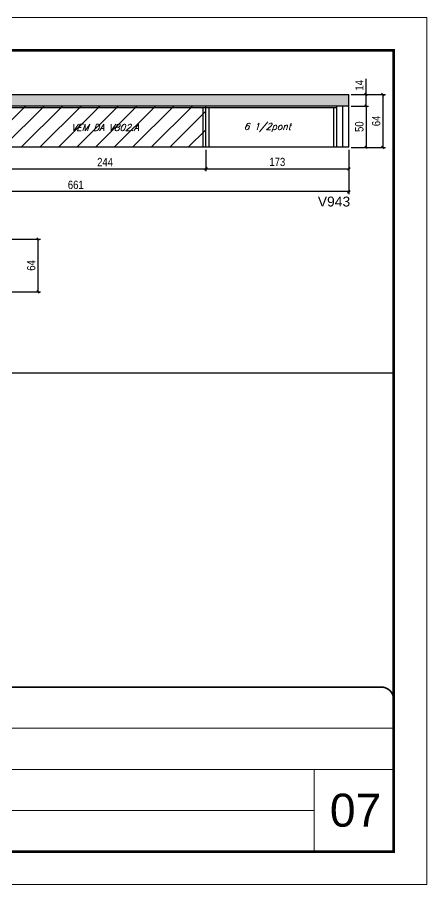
# Model space of a CAD drawing. Extents: x 3309 to 9563, y -2522 to 14608.
# Drawn here: x 7482 to 7978, y 12409 to 13459 of the extents above; entities that cross this region are included whole.
import ezdxf

# ---------------------------------------------------------------- set-up
doc = ezdxf.new("R2010")
doc.units = 0
doc.linetypes.add('CONTINUO', pattern=[0])
doc.linetypes.add('DASHED', pattern=[0.75, 0.5, -0.25])
for name, color, linetype in [('5', 5, 'Continuous'), ('COTA', 241, 'Continuous'), ('Painéis', 200, 'Continuous'), ('SARR_2.2x7', 40, 'Continuous'), ('SARR_3.5x7', 81, 'Continuous'), ('texto', 7, 'Continuous')]:
    doc.layers.add(name, color=color, linetype=linetype)
for name, color, linetype, lineweight in [('CARIMBO', 255, 'Continuous', 9), ('Folhas', 255, 'Continuous', 9), ('Hachura', 251, 'Continuous', 9), ('SARRAFO DE PRESSAO', 251, 'DASHED', 9)]:
    doc.layers.add(name, color=color, linetype=linetype, lineweight=lineweight)
doc.styles.add('ARIAL', font='arial.ttf')
doc.styles.add('COTA TECNICA', font='techl___.ttf', dxfattribs={"height": 10})
doc.styles.add('Romans', font='romans.shx')
doc.styles.get("Standard").update_dxf_attribs({"font": 'arial.ttf'})
doc.dimstyles.new('PAINEL', dxfattribs={"dimtxt": 10, "dimasz": 3, "dimexe": 3, "dimexo": 3, "dimgap": 3, "dimtad": 1, "dimdec": 1, "dimzin": 12, "dimdsep": 46, "dimtxsty": 'COTA TECNICA', "dimblk1": 'OBLIQUE', "dimblk2": 'OBLIQUE', "dimsah": 1, "dimcen": 0.9, "dimclrd": 4, "dimclre": 4, "dimclrt": 240, "dimadec": 1, "dimazin": 3, "dimtfac": 1, "dimtdec": 1, "dimtmove": 0, "dimatfit": 3, "dimfxl": 1, "dimtolj": 1, "dimtzin": 12, "dimarcsym": 0})

# ---------------------------------------------------------------- blocks, each defined once
blk = doc.blocks.new('9999999999')
at = {"color": 30, "linetype": 'CONTINUO'}
for p, q in [((98564.6, 34379.6), (99584, 34379.6)), ((98564.6, 34329.8), (99488, 34329.8)), ((99584, 34329.8), (99488, 34329.8)), ((99488, 34329.8), (99488, 34230.2)), ((98564.6, 34280), (99488, 34280))]:
    blk.add_line(p, q, dxfattribs=at)
at = {"color": 30, "linetype": 'CONTINUO', "const_width": 2}
blk.add_lwpolyline([(99584, 34230.2), (99584, 34414.4, 0.414214), (99569, 34429.4), (98229, 34429.4, 0.414214), (98214, 34414.4), (98214, 34245.2, 0.414214), (98229, 34230.2), (99584, 34230.2)], format="xyb", dxfattribs=at)
at = {"layer": 'Folhas'}
blk.add_lwpolyline([(98139, 34190.2), (99624, 34190.2), (99624, 35240.2), (98139, 35240.2)], close=True, dxfattribs=at)
at = {"layer": 'Folhas', "color": 30, "const_width": 3}
blk.add_lwpolyline([(98214, 34230.2), (99584, 34230.2), (99584, 35200.2), (98214, 35200.2)], close=True, dxfattribs=at)
blk = doc.blocks.new('_Oblique')
at = {"color": 0, "linetype": 'ByBlock', "lineweight": -2}
blk.add_line((-0.5, -0.5), (0.5, 0.5), dxfattribs=at)
blk = doc.blocks.new('*D1300')
at = {"layer": 'COTA', "color": 4, "linetype": 'ByBlock', "lineweight": -2, "transparency": 16777216}
for p, q in [((7222.6, 13298.9), (7222.6, 13245.3)), ((7883.6, 13298.9), (7883.6, 13245.3)), ((7883.6, 13248.3), (7222.6, 13248.3))]:
    blk.add_line(p, q, dxfattribs=at)
at = {"layer": 'Defpoints', "color": 0, "linetype": 'ByBlock', "transparency": 16777216}
for p in [(7222.6, 13301.9), (7883.6, 13301.9), (7222.6, 13248.3)]:
    blk.add_point(p, dxfattribs=at)
at = {"layer": 'COTA', "color": 4, "linetype": 'ByBlock', "lineweight": -2, "transparency": 16777216, "xscale": 3, "yscale": 3, "zscale": 3, "rotation": 180}
blk.add_blockref('_Oblique', (7222.6, 13248.3), dxfattribs=at)
at = {"layer": 'COTA', "color": 4, "linetype": 'ByBlock', "lineweight": -2, "transparency": 16777216, "xscale": 3, "yscale": 3, "zscale": 3}
blk.add_blockref('_Oblique', (7883.6, 13248.3), dxfattribs=at)
at = {"layer": 'COTA', "color": 240, "linetype": 'ByBlock', "transparency": 16777216, "insert": (7553.1, 13256.4), "char_height": 10, "attachment_point": 5, "style": 'COTA TECNICA'}
blk.add_mtext('\\A1;661', dxfattribs=at)
blk = doc.blocks.new('*D1298')
at = {"layer": 'COTA', "color": 4, "lineweight": -2, "transparency": 16777216}
for p, q in [((7466.6, 13298.9), (7466.6, 13273)), ((7710.6, 13298.9), (7710.6, 13273)), ((7466.6, 13276), (7710.6, 13276))]:
    blk.add_line(p, q, dxfattribs=at)
at = {"layer": 'Defpoints', "color": 0, "transparency": 16777216}
for p in [(7466.6, 13301.9, 0), (7710.6, 13301.9, 0), (7710.6, 13276)]:
    blk.add_point(p, dxfattribs=at)
at = {"layer": 'COTA', "color": 4, "lineweight": -2, "transparency": 16777216, "xscale": 3, "yscale": 3, "zscale": 3, "rotation": 180}
blk.add_blockref('_Oblique', (7466.6, 13276), dxfattribs=at)
at = {"layer": 'COTA', "color": 4, "lineweight": -2, "transparency": 16777216, "xscale": 3, "yscale": 3, "zscale": 3}
blk.add_blockref('_Oblique', (7710.6, 13276), dxfattribs=at)
at = {"layer": 'COTA', "color": 240, "transparency": 16777216, "insert": (7588.6, 13284.1), "char_height": 10, "attachment_point": 5, "style": 'COTA TECNICA'}
blk.add_mtext('\\A1;244', dxfattribs=at)
blk = doc.blocks.new('*D1299')
at = {"layer": 'COTA', "color": 4, "lineweight": -2, "transparency": 16777216}
for p, q in [((7886.6, 13365.9), (7927.9, 13365.9)), ((7924.9, 13365.9), (7924.9, 13301.9)), ((7886.6, 13301.9), (7927.9, 13301.9))]:
    blk.add_line(p, q, dxfattribs=at)
at = {"layer": 'Defpoints', "color": 0, "transparency": 16777216}
for p in [(7883.6, 13365.9, 0), (7883.6, 13301.9, 0), (7924.9, 13301.9)]:
    blk.add_point(p, dxfattribs=at)
at = {"layer": 'COTA', "color": 4, "lineweight": -2, "transparency": 16777216, "xscale": 3, "yscale": 3, "zscale": 3}
for p, rotation in [((7924.9, 13365.9), 90), ((7924.9, 13301.9), 270)]:
    blk.add_blockref('_Oblique', p, dxfattribs=dict(at, rotation=rotation))
at = {"layer": 'COTA', "color": 240, "transparency": 16777216, "insert": (7916.8, 13333.9), "char_height": 10, "attachment_point": 5, "rotation": 90, "style": 'COTA TECNICA'}
blk.add_mtext('\\A1;64', dxfattribs=at)
blk = doc.blocks.new('*D1301')
at = {"layer": 'COTA', "color": 4, "lineweight": -2, "transparency": 16777216}
for p, q in [((7710.6, 13298.9), (7710.6, 13273)), ((7883.6, 13298.9), (7883.6, 13273)), ((7710.6, 13276), (7883.6, 13276))]:
    blk.add_line(p, q, dxfattribs=at)
at = {"layer": 'Defpoints', "color": 0, "transparency": 16777216}
for p in [(7710.6, 13301.9, 0), (7883.6, 13301.9, 0), (7883.6, 13276)]:
    blk.add_point(p, dxfattribs=at)
at = {"layer": 'COTA', "color": 4, "lineweight": -2, "transparency": 16777216, "xscale": 3, "yscale": 3, "zscale": 3, "rotation": 180}
blk.add_blockref('_Oblique', (7710.6, 13276), dxfattribs=at)
at = {"layer": 'COTA', "color": 4, "lineweight": -2, "transparency": 16777216, "xscale": 3, "yscale": 3, "zscale": 3}
blk.add_blockref('_Oblique', (7883.6, 13276), dxfattribs=at)
at = {"layer": 'COTA', "color": 240, "transparency": 16777216, "insert": (7797.1, 13284.2), "char_height": 10, "attachment_point": 5, "style": 'COTA TECNICA'}
blk.add_mtext('\\A1;173', dxfattribs=at)
blk = doc.blocks.new('*D1302')
at = {"layer": 'COTA', "color": 4, "lineweight": -2, "transparency": 16777216}
for p, q in [((7886.6, 13351.9), (7907.5, 13351.9)), ((7904.5, 13351.9), (7904.5, 13301.9)), ((7886.6, 13301.9), (7907.5, 13301.9))]:
    blk.add_line(p, q, dxfattribs=at)
at = {"layer": 'Defpoints', "color": 0, "transparency": 16777216}
for p in [(7883.6, 13351.9, 0), (7883.6, 13301.9, 0), (7904.5, 13301.9)]:
    blk.add_point(p, dxfattribs=at)
at = {"layer": 'COTA', "color": 4, "lineweight": -2, "transparency": 16777216, "xscale": 3, "yscale": 3, "zscale": 3}
for p, rotation in [((7904.5, 13351.9), 90), ((7904.5, 13301.9), 270)]:
    blk.add_blockref('_Oblique', p, dxfattribs=dict(at, rotation=rotation))
at = {"layer": 'COTA', "color": 240, "transparency": 16777216, "insert": (7896.4, 13326.9), "char_height": 10, "attachment_point": 5, "rotation": 90, "style": 'COTA TECNICA'}
blk.add_mtext('\\A1;50', dxfattribs=at)
blk = doc.blocks.new('*D1303')
at = {"layer": 'COTA', "color": 4, "lineweight": -2, "transparency": 16777216}
for p, q in [((7904.5, 13365.9), (7904.5, 13385)), ((7886.6, 13365.9), (7907.5, 13365.9)), ((7904.5, 13351.9), (7904.5, 13365.9)), ((7886.6, 13351.9), (7907.5, 13351.9))]:
    blk.add_line(p, q, dxfattribs=at)
at = {"layer": 'Defpoints', "color": 0, "transparency": 16777216}
for p in [(7883.6, 13365.9, 0), (7904.5, 13365.9), (7883.6, 13351.9, 0)]:
    blk.add_point(p, dxfattribs=at)
at = {"layer": 'COTA', "color": 4, "lineweight": -2, "transparency": 16777216, "xscale": 3, "yscale": 3, "zscale": 3}
for p, rotation in [((7904.5, 13365.9), 90), ((7904.5, 13351.9), 270)]:
    blk.add_blockref('_Oblique', p, dxfattribs=dict(at, rotation=rotation))
at = {"layer": 'COTA', "color": 240, "transparency": 16777216, "insert": (7896.4, 13377), "char_height": 10, "attachment_point": 5, "rotation": 90, "style": 'COTA TECNICA'}
blk.add_mtext('\\A1;14', dxfattribs=at)
blk = doc.blocks.new('*D1307')
at = {"layer": 'COTA', "color": 4, "lineweight": -2, "transparency": 16777216}
for p, q in [((7447.6, 13190.9), (7510.3, 13190.9)), ((7507.3, 13190.9), (7507.3, 13126.9)), ((7447.6, 13126.9), (7510.3, 13126.9))]:
    blk.add_line(p, q, dxfattribs=at)
at = {"layer": 'Defpoints', "color": 0, "transparency": 16777216}
for p in [(7444.6, 13190.9, 0), (7444.6, 13126.9, 0), (7507.3, 13126.9)]:
    blk.add_point(p, dxfattribs=at)
at = {"layer": 'COTA', "color": 4, "lineweight": -2, "transparency": 16777216, "xscale": 3, "yscale": 3, "zscale": 3}
for p, rotation in [((7507.3, 13190.9), 90), ((7507.3, 13126.9), 270)]:
    blk.add_blockref('_Oblique', p, dxfattribs=dict(at, rotation=rotation))
at = {"layer": 'COTA', "color": 240, "transparency": 16777216, "insert": (7499.2, 13158.9), "char_height": 10, "attachment_point": 5, "rotation": 90, "style": 'COTA TECNICA'}
blk.add_mtext('\\A1;64', dxfattribs=at)

msp = doc.modelspace()

# ---------------------------------------------------------------- hatches: boundary and pattern name
at = {"layer": 'COTA'}
h = msp.add_hatch(dxfattribs=at)
h.set_pattern_fill('AR-CONC', color=256, scale=0.03)
h.paths.add_polyline_path([(7222.56, 13351.93), (7883.56, 13351.93), (7883.56, 13365.93), (6871.6, 13365.93), (6871.6, 13351.93), (7192.56, 13351.93), (7192.56, 13301.93), (7222.56, 13301.93)])
at = {"layer": 'Hachura'}
h = msp.add_hatch(dxfattribs=at)
h.set_pattern_fill('ANSI31', color=256, scale=5)
h.paths.add_polyline_path([(7115.6, 13351.93), (6871.6, 13351.93), (6871.6, 13301.93), (7115.6, 13301.93)])
h.paths.add_polyline_path([(7466.56, 13351.93), (7222.56, 13351.93), (7222.56, 13301.93), (7466.56, 13301.93)])
h.paths.add_polyline_path([(7710.56, 13351.93), (7466.56, 13351.93), (7466.56, 13301.93), (7710.56, 13301.93)])

# ---------------------------------------------------------------- linework, layer by layer
at = {"layer": 'COTA'}
for p, q in [((6871.6, 13365.93, 0), (7883.56, 13365.93, 0)), ((7883.56, 13351.93, 0), (7883.56, 13365.93, 0)), ((6567.87, 13028.89), (7937.87, 13028.89))]:
    msp.add_line(p, q, dxfattribs=at)
at = {"layer": 'Painéis', "linetype": 'ByBlock'}
for p, q in [((7883.56, 13351.93, 0), (7222.56, 13351.93, 0)), ((7710.56, 13301.93, 0), (7710.56, 13351.93, 0)), ((7883.56, 13301.93, 0), (7883.56, 13351.93, 0)), ((7883.56, 13301.93, 0), (7222.56, 13301.93, 0))]:
    msp.add_line(p, q, dxfattribs=at)
at = {"layer": 'SARR_2.2x7', "linetype": 'Continuous'}
for p, q in [((7710.56, 13349.73, 0), (7466.56, 13349.73, 0)), ((7868.56, 13349.73, 0), (7710.56, 13349.73, 0)), ((7876.56, 13301.93, 0), (7876.56, 13351.93, 0))]:
    msp.add_line(p, q, dxfattribs=at)
at = {"layer": 'SARR_3.5x7'}
for p, q in [((7707.06, 13349.73, 0), (7707.06, 13301.93, 0)), ((7714.06, 13349.73, 0), (7714.06, 13301.93, 0)), ((7865.06, 13349.73, 0), (7865.06, 13301.93, 0)), ((7868.56, 13351.93, 0), (7868.56, 13301.93, 0))]:
    msp.add_line(p, q, dxfattribs=at)

# ---------------------------------------------------------------- block references
at = {"layer": 'SARRAFO DE PRESSAO', "color": 6, "linetype": 'ByBlock'}
msp.add_blockref('9999999999', (-91646.11, -21780.92), dxfattribs=at)

# ---------------------------------------------------------------- texts
at = {"layer": '5', "linetype": 'Continuous'}
msp.add_text('V943', height=12, rotation=0.00004, dxfattribs=at).set_placement((7846.16, 13230.29, 0))
at = {"layer": 'CARIMBO', "style": 'ARIAL'}
msp.add_text('07', height=40, dxfattribs=at).set_placement((7860.73, 12479.43))
at = {"layer": 'texto', "color": 2, "char_height": 8, "attachment_point": 5, "style": 'Romans'}
for s, insert in [('{\\Q19;\\C256;VEM DA V802.A}', (7588.56, 13325.93, 0)), ('{\\Q19;\\C256;6 1/2pont}', (7785.06, 13325.93, 0))]:
    msp.add_mtext(s, dxfattribs=dict(at, insert=insert))

# ---------------------------------------------------------------- dimensions: what is measured, and where the dimension line sits
at = {"layer": 'COTA'}
for base, p1, p2, picture, middle in [((7904.51, 13365.93), (7883.56, 13351.93, 0), (7883.56, 13365.93, 0), '*D1303', (7896.44, 13376.99)), ((7924.94, 13301.93), (7883.56, 13365.93, 0), (7883.56, 13301.93, 0), '*D1299', (7916.84, 13333.93)), ((7904.51, 13301.93), (7883.56, 13351.93, 0), (7883.56, 13301.93, 0), '*D1302', (7896.4, 13326.93)), ((7507.31, 13126.92), (7444.6, 13190.92, 0), (7444.6, 13126.92, 0), '*D1307', (7499.21, 13158.92))]:
    dim = msp.add_linear_dim(base=base, p1=p1, p2=p2, angle=90, dimstyle='PAINEL', dxfattribs=at)
    dim.commit()
    dim.dimension.update_dxf_attribs({"geometry": picture, "text_midpoint": middle})
at = {"layer": 'COTA', "linetype": 'ByBlock'}
dim = msp.add_linear_dim(base=(7222.56, 13248.31, 0), p1=(7883.56, 13301.93, 0), p2=(7222.56, 13301.93, 0), angle=180, dimstyle='PAINEL', dxfattribs=at)
dim.commit()
dim.dimension.update_dxf_attribs({"geometry": '*D1300', "text_midpoint": (7553.06, 13256.41, 0)})
at = {"layer": 'COTA'}
for base, p1, p2, picture, middle in [((7710.56, 13276.02), (7466.56, 13301.93, 0), (7710.56, 13301.93, 0), '*D1298', (7588.56, 13284.09)), ((7883.56, 13276.02), (7710.56, 13301.93, 0), (7883.56, 13301.93, 0), '*D1301', (7797.06, 13284.23))]:
    dim = msp.add_linear_dim(base=base, p1=p1, p2=p2, dimstyle='PAINEL', dxfattribs=at)
    dim.commit()
    dim.dimension.update_dxf_attribs({"geometry": picture, "text_midpoint": middle})

doc.saveas('drawing.dxf')
